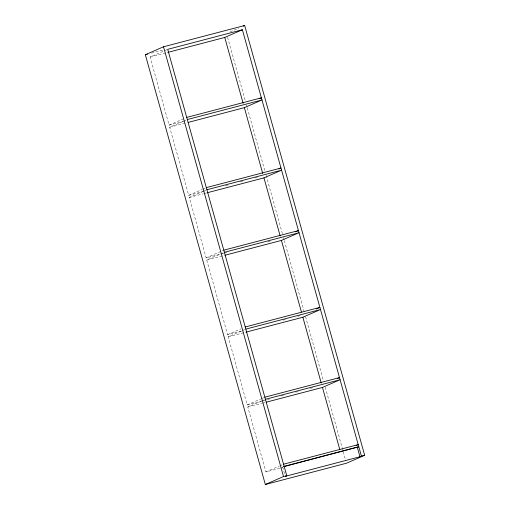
<?xml version="1.0" encoding="UTF-8"?>
<svg xmlns="http://www.w3.org/2000/svg" width="510" height="510" viewBox="0 0 510 510"><rect width="100%" height="100%" fill="white"/><g stroke="black" fill="none" stroke-linecap="round" stroke-linejoin="round"><path stroke-width="0.38" stroke-dasharray="2.55 1.91" d="M184.486 121.087L169.09 125.122L150.08 57.037L167.006 49.642M230.125 31.856L238.852 28.044M169.09 125.122L185.308 118.033M204.089 191.295L188.694 195.33L169.683 127.251L183.084 121.393M183.785 121.087L185.901 120.162M188.694 195.33L202.087 189.478M202.795 189.165L205.613 187.935M223.864 253.24L206.161 257.888L189.286 197.459L202.687 191.601M203.388 191.295L206.212 190.064M206.161 257.888L223.08 250.487M241.459 331.054L227.6 334.688L206.754 260.017L222.972 252.922M227.6 334.688L241 328.829M262.599 400.86L247.203 404.895L228.199 336.817L241.593 330.958M242.301 330.652L245.119 329.415M247.203 404.895L260.604 399.043M261.305 398.731L264.129 397.5M279.773 468.282L265.92 471.916L247.803 407.025L261.197 401.166M261.904 400.86L264.722 399.623M265.92 471.916L279.314 466.057M280.022 465.751L282.132 464.827M151.464 53.123L162.945 50.114M150.08 57.037L167.019 52.6M169.683 127.251L185.079 123.21M225.643 185.64L228.722 184.83M240.267 181.802L243.346 180.999M254.892 177.971L257.971 177.161M189.286 197.459L203.146 193.826M203.911 193.621L206.225 193.016M224.636 253.043L226.944 252.437M267.737 241.734L270.816 240.924M206.754 260.017L224.457 255.37M283.024 320.152L286.104 319.343M297.649 316.315L300.728 315.505M228.199 336.817L243.595 332.775M263.37 400.656L269.529 399.043M281.074 396.015L284.153 395.205M295.698 392.177L298.777 391.368M310.329 388.339L313.408 387.536M247.803 407.025L261.655 403.391M262.427 403.187L265.506 402.377M280.545 468.078L282.852 467.472M227.562 37.287L245.342 100.98M246.413 104.818L247.057 107.119M247.273 107.891L265.06 171.59M266.131 175.427L282.412 233.752M283.483 237.59L284.127 239.891M284.344 240.656L304.483 312.796M305.554 316.633L323.34 380.332M325.272 387.237L345.837 460.912M282.68 466.975L284.892 474.899"/><path stroke-width="0.76" d="M145.337 54.729L163.519 46.786L244.666 25.5L364.663 455.271L346.481 463.214L265.334 484.5L145.337 54.729L147.632 54.13M243.213 26.137L244.666 25.5M167.79 52.396L224.751 37.453L242.377 29.752L361.418 456.118L359.958 456.756L285.294 476.34L286.754 475.702L167.707 49.336L242.377 29.752M259.271 98.755L261.381 97.831L186.717 117.415M188.158 122.406L244.354 107.667L261.981 99.96L187.31 119.544M278.874 168.963L280.984 168.039L206.32 187.623M206.99 192.818L263.957 177.875L281.584 170.168L206.913 189.752M295.634 231.827L298.452 230.596L223.788 250.18M225.229 255.166L281.418 240.427L299.045 232.726L224.381 252.31M316.372 308.939L319.897 307.396L245.227 326.98M245.903 332.169L302.863 317.233L320.49 309.525L245.826 329.109M337.384 378.528L339.501 377.604L264.83 397.188M266.271 402.18L322.467 387.441L340.094 379.733L265.429 399.317M265.334 484.5L283.509 476.55L286.754 475.702M356.095 445.549L358.211 444.624L283.547 464.208M283.445 466.771L358.804 446.754L284.14 466.338M361.418 456.118L364.663 455.271M357.344 447.391L359.958 456.756M224.751 37.453L243.117 103.243M244.354 107.667L262.72 173.451M263.957 177.875L280.188 236.009M281.418 240.427L301.416 312.056M302.863 317.233L321.23 383.016M322.467 387.441L339.73 449.278M163.519 46.786L283.509 476.55"/></g></svg>
